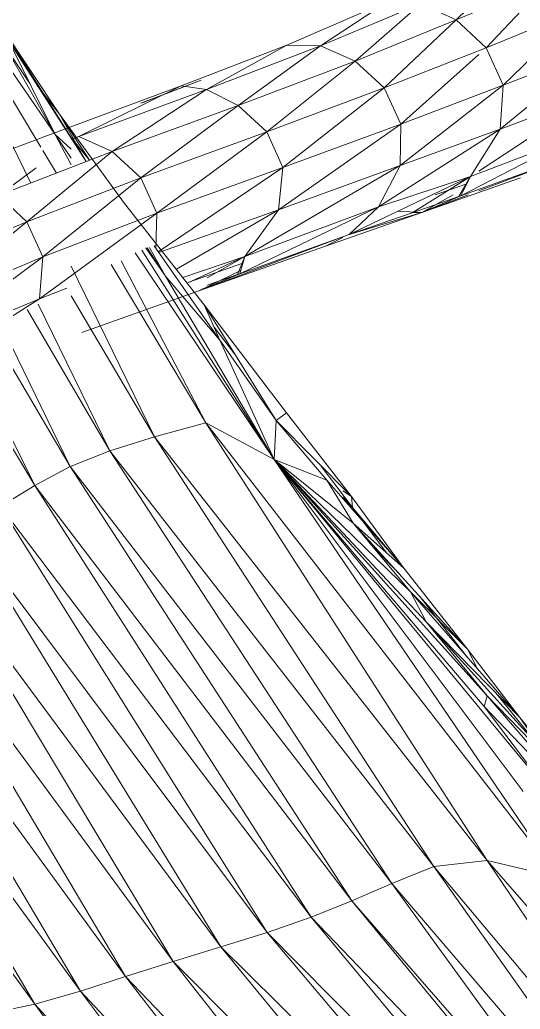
# Model space of a CAD drawing. Header units: millimetres. Extents: x -8591 to 7092, y -1621 to 14390.
# Drawn here: x -4600.9 to -4567.3, y 2558.2 to 2624.7 of the extents above; entities that cross this region are included whole.
import ezdxf

# ---------------------------------------------------------------- set-up
doc = ezdxf.new("R2010")
doc.units = ezdxf.units.MM
doc.layers.add('G-IMPT', color=8, linetype='Continuous', lineweight=9)
doc.layers.add('I-FURN', color=30, linetype='Continuous', lineweight=9)

# ---------------------------------------------------------------- blocks, each defined once
blk = doc.blocks.new('Artificial banana plant 1500mm - Family 4__C1-728657-Begane grond')
at = {"layer": 'G-IMPT'}
for p, q in [((-186.705, -40.792), (-196.758, -24.004)), ((-186.705, -40.792), (-196.758, -24.004)), ((-185.738, -39.924), (-196.758, -24.004)), ((-185.738, -39.924), (-196.758, -24.004)), ((-196.758, -24.004), (-187.392, -43.196)), ((-196.758, -24.004), (-187.392, -43.196)), ((-158.808, -32.232), (-155.018, -28.466)), ((-158.808, -32.232), (-155.018, -28.466)), ((-152.468, -29.543), (-158.808, -32.232)), ((-152.468, -29.543), (-158.808, -32.232)), ((-156.788, -34.097), (-152.468, -29.543)), ((-152.468, -29.543), (-156.788, -34.097)), ((-152.468, -29.543), (-156.788, -34.097)), ((-163.358, -30.97), (-170.178, -33.922)), ((-163.358, -30.97), (-170.178, -33.922)), ((-163.358, -30.97), (-167.928, -33.978)), ((-163.358, -30.97), (-167.928, -33.978)), ((-161.178, -31.147), (-167.928, -33.978)), ((-161.178, -31.147), (-167.928, -33.978)), ((-165.588, -34.992), (-161.178, -31.147)), ((-165.588, -34.992), (-161.178, -31.147)), ((-158.808, -32.232), (-161.178, -31.147)), ((-158.808, -32.232), (-161.178, -31.147)), ((-150.358, -31.482), (-156.788, -34.097)), ((-150.358, -31.482), (-156.788, -34.097)), ((-150.358, -31.482), (-156.788, -34.097)), ((-150.358, -31.482), (-155.648, -36.616)), ((-150.358, -31.482), (-155.648, -36.616)), ((-158.808, -32.232), (-165.588, -34.992)), ((-158.808, -32.232), (-165.588, -34.992)), ((-163.628, -36.801), (-158.808, -32.232)), ((-158.808, -32.232), (-163.628, -36.801)), ((-158.808, -32.232), (-163.628, -36.801)), ((-156.788, -34.097), (-158.808, -32.232)), ((-156.788, -34.097), (-158.808, -32.232)), ((-156.788, -34.097), (-158.808, -32.232)), ((-185.458, -38.561), (-189.348, -32.685)), ((-185.458, -38.561), (-189.348, -32.685)), ((-189.348, -32.685), (-183.67, -41.753)), ((-189.348, -32.685), (-183.67, -41.753)), ((-187.447, -36.502), (-189.202, -33.887)), ((-187.447, -36.502), (-189.202, -33.887)), ((-185.738, -39.924), (-189.178, -33.887)), ((-185.738, -39.924), (-189.178, -33.887)), ((-183.673, -41.754), (-188.908, -33.578)), ((-183.673, -41.754), (-188.908, -33.578)), ((-188.908, -33.578), (-185.738, -39.924)), ((-188.908, -33.578), (-185.738, -39.924)), ((-170.178, -33.922), (-177.278, -36.665)), ((-170.178, -33.922), (-177.278, -36.665)), ((-170.178, -33.922), (-175.568, -36.913)), ((-170.178, -33.922), (-175.568, -36.913)), ((-167.928, -33.978), (-175.568, -36.913)), ((-167.928, -33.978), (-175.568, -36.913)), ((-173.448, -37.974), (-167.928, -33.978)), ((-173.448, -37.974), (-167.928, -33.978)), ((-167.928, -33.978), (-170.178, -33.922)), ((-167.928, -33.978), (-170.178, -33.922)), ((-165.588, -34.992), (-167.928, -33.978)), ((-165.588, -34.992), (-167.928, -33.978)), ((-156.788, -34.097), (-163.628, -36.801)), ((-156.788, -34.097), (-163.628, -36.801)), ((-156.788, -34.097), (-163.628, -36.801)), ((-157.289, -34.546), (-162.528, -39.243)), ((-157.289, -34.546), (-162.528, -39.243)), ((-156.788, -34.097), (-155.648, -36.616)), ((-156.788, -34.097), (-155.648, -36.616)), ((-149.168, -34.1), (-155.848, -39.576)), ((-149.168, -34.1), (-155.848, -39.576)), ((-149.168, -34.1), (-155.648, -36.616)), ((-149.168, -34.1), (-155.648, -36.616)), ((-165.588, -34.992), (-173.448, -37.974)), ((-165.588, -34.992), (-173.448, -37.974)), ((-171.518, -39.749), (-165.588, -34.992)), ((-165.588, -34.992), (-171.518, -39.749)), ((-165.588, -34.992), (-171.518, -39.749)), ((-163.628, -36.801), (-165.588, -34.992)), ((-163.628, -36.801), (-165.588, -34.992)), ((-163.628, -36.801), (-165.588, -34.992)), ((-179.988, -37.832), (-175.938, -36.289)), ((-179.838, -37.777), (-175.938, -36.289)), ((-186.946, -36.641), (-185.458, -38.561)), ((-186.946, -36.641), (-185.458, -38.561)), ((-177.278, -36.665), (-186.258, -40.003)), ((-177.278, -36.665), (-186.258, -40.003)), ((-177.278, -36.665), (-184.158, -40.076)), ((-177.278, -36.665), (-184.158, -40.076)), ((-175.568, -36.913), (-184.158, -40.076)), ((-175.568, -36.913), (-184.158, -40.076)), ((-181.908, -41.07), (-175.568, -36.913)), ((-181.908, -41.07), (-175.568, -36.913)), ((-175.568, -36.913), (-177.278, -36.665)), ((-175.568, -36.913), (-177.278, -36.665)), ((-173.448, -37.974), (-175.568, -36.913)), ((-173.448, -37.974), (-175.568, -36.913)), ((-163.628, -36.801), (-171.518, -39.749)), ((-163.628, -36.801), (-171.518, -39.749)), ((-163.628, -36.801), (-171.518, -39.749)), ((-163.628, -36.801), (-170.438, -42.144)), ((-163.628, -36.801), (-170.438, -42.144)), ((-163.628, -36.801), (-162.528, -39.243)), ((-163.628, -36.801), (-162.528, -39.243)), ((-155.648, -36.616), (-162.568, -42.01)), ((-155.648, -36.616), (-162.568, -42.01)), ((-155.648, -36.616), (-162.528, -39.243)), ((-155.648, -36.616), (-162.528, -39.243)), ((-157.289, -42.386), (-149.178, -37.056)), ((-157.289, -42.386), (-149.178, -37.056)), ((-155.848, -39.576), (-155.648, -36.616)), ((-155.848, -39.576), (-155.648, -36.616)), ((-149.178, -37.056), (-155.848, -39.576)), ((-149.178, -37.056), (-155.848, -39.576)), ((-179.988, -37.832), (-179.838, -37.777)), ((-181.078, -44.559), (-185.458, -38.561)), ((-181.078, -44.559), (-185.458, -38.561)), ((-185.458, -38.561), (-183.428, -41.659)), ((-185.458, -38.561), (-183.428, -41.659)), ((-185.458, -38.561), (-183.658, -41.748)), ((-185.458, -38.561), (-183.658, -41.748)), ((-173.448, -37.974), (-181.908, -41.07)), ((-173.448, -37.974), (-181.908, -41.07)), ((-179.998, -42.834), (-173.448, -37.974)), ((-173.448, -37.974), (-179.998, -42.834)), ((-173.448, -37.974), (-179.998, -42.834)), ((-171.518, -39.749), (-173.448, -37.974)), ((-171.518, -39.749), (-173.448, -37.974)), ((-171.518, -39.749), (-173.448, -37.974)), ((-171.518, -39.749), (-179.998, -42.834)), ((-171.518, -39.749), (-179.998, -42.834)), ((-171.518, -39.749), (-179.998, -42.834)), ((-171.518, -39.749), (-178.918, -45.215)), ((-171.518, -39.749), (-178.918, -45.215)), ((-171.518, -39.749), (-170.438, -42.144)), ((-171.518, -39.749), (-170.438, -42.144)), ((-162.528, -39.243), (-170.738, -44.995)), ((-162.528, -39.243), (-170.738, -44.995)), ((-162.528, -39.243), (-170.438, -42.144)), ((-162.528, -39.243), (-170.438, -42.144)), ((-155.848, -39.576), (-164.028, -44.79)), ((-155.848, -39.576), (-164.028, -44.79)), ((-162.568, -42.01), (-162.528, -39.243)), ((-162.568, -42.01), (-162.528, -39.243)), ((-155.848, -39.576), (-162.568, -42.01)), ((-155.848, -39.576), (-162.568, -42.01)), ((-157.848, -42.754), (-155.848, -39.576)), ((-157.848, -42.754), (-155.848, -39.576)), ((-186.258, -40.003), (-193.618, -42.785)), ((-186.258, -40.003), (-193.618, -42.785)), ((-184.669, -40.922), (-185.738, -39.924)), ((-184.669, -40.922), (-185.738, -39.924)), ((-184.669, -41.972), (-185.738, -39.924)), ((-184.669, -41.972), (-185.738, -39.924)), ((-184.669, -41.514), (-185.738, -39.924)), ((-184.669, -41.514), (-185.738, -39.924)), ((-184.158, -40.076), (-184.669, -40.273)), ((-184.158, -40.076), (-184.669, -40.273)), ((-184.669, -40.143), (-183.434, -41.661)), ((-184.669, -40.143), (-183.434, -41.661)), ((-181.908, -41.07), (-184.158, -40.076)), ((-181.908, -41.07), (-184.158, -40.076)), ((-158.498, -44.057), (-150.658, -39.999)), ((-158.498, -44.057), (-150.658, -39.999)), ((-157.848, -42.754), (-150.658, -39.999)), ((-157.848, -42.754), (-150.658, -39.999)), ((-181.908, -41.07), (-189.435, -43.988)), ((-181.908, -41.07), (-189.435, -43.988)), ((-187.658, -45.792), (-181.908, -41.07)), ((-181.908, -41.07), (-187.658, -45.792)), ((-181.908, -41.07), (-187.658, -45.792)), ((-185.666, -42.527), (-186.575, -41.009)), ((-185.666, -42.527), (-186.575, -41.009)), ((-179.998, -42.834), (-181.908, -41.07)), ((-179.998, -42.834), (-181.908, -41.07)), ((-179.998, -42.834), (-181.908, -41.07)), ((-187.012, -42.169), (-189.493, -43.988)), ((-187.012, -42.169), (-189.493, -43.988)), ((-170.438, -42.144), (-178.918, -45.215)), ((-170.438, -42.144), (-178.918, -45.215)), ((-170.438, -42.144), (-178.815, -47.811)), ((-170.438, -42.144), (-178.815, -47.811)), ((-172.998, -48.138), (-162.568, -42.01)), ((-172.998, -48.138), (-162.568, -42.01)), ((-162.568, -42.01), (-170.738, -44.995)), ((-162.568, -42.01), (-170.738, -44.995)), ((-170.738, -44.995), (-170.438, -42.144)), ((-170.738, -44.995), (-170.438, -42.144)), ((-164.028, -44.79), (-162.568, -42.01)), ((-164.028, -44.79), (-162.568, -42.01)), ((-158.498, -44.057), (-152.708, -41.972)), ((-158.498, -44.057), (-152.708, -41.972)), ((-152.708, -41.972), (-157.289, -43.718)), ((-152.708, -41.972), (-157.289, -43.718)), ((-179.998, -42.834), (-187.658, -45.792)), ((-179.998, -42.834), (-187.658, -45.792)), ((-179.998, -42.834), (-187.658, -45.792)), ((-179.998, -42.834), (-186.578, -48.163)), ((-179.998, -42.834), (-186.578, -48.163)), ((-179.998, -42.834), (-178.918, -45.215)), ((-179.998, -42.834), (-178.918, -45.215)), ((-157.848, -42.754), (-165.988, -46.649)), ((-157.848, -42.754), (-165.988, -46.649)), ((-157.848, -42.754), (-164.028, -44.79)), ((-157.848, -42.754), (-164.028, -44.79)), ((-161.758, -45.202), (-157.848, -42.754)), ((-161.758, -45.202), (-157.848, -42.754)), ((-154.478, -42.835), (-161.108, -45.174)), ((-154.478, -42.835), (-161.108, -45.174)), ((-158.628, -44.102), (-157.848, -42.754)), ((-158.628, -44.102), (-157.848, -42.754)), ((-158.628, -44.102), (-157.848, -42.754)), ((-158.498, -44.057), (-157.848, -42.754)), ((-158.498, -44.057), (-157.848, -42.754)), ((-158.498, -44.057), (-157.848, -42.754)), ((-158.089, -43.236), (-160.209, -43.988)), ((-158.089, -43.236), (-160.209, -43.988)), ((-187.658, -45.792), (-189.558, -44.036)), ((-187.658, -45.792), (-189.558, -44.036)), ((-161.758, -45.202), (-158.498, -44.057)), ((-161.758, -45.202), (-158.498, -44.057)), ((-161.758, -45.202), (-158.498, -44.057)), ((-161.758, -45.202), (-158.628, -44.102)), ((-161.758, -45.202), (-158.628, -44.102)), ((-161.758, -45.202), (-158.628, -44.102)), ((-157.998, -43.988), (-161.108, -45.174)), ((-157.998, -43.988), (-161.108, -45.174)), ((-159.007, -43.988), (-161.108, -45.174)), ((-159.007, -43.988), (-161.108, -45.174)), ((-158.498, -44.057), (-161.108, -45.174)), ((-158.498, -44.057), (-161.108, -45.174)), ((-158.628, -44.102), (-158.498, -44.057)), ((-158.498, -44.057), (-158.628, -44.102)), ((-178.918, -45.215), (-186.798, -50.974)), ((-178.918, -45.215), (-186.798, -50.974)), ((-178.918, -45.215), (-186.578, -48.163)), ((-178.918, -45.215), (-186.578, -48.163)), ((-175.728, -51.38), (-181.078, -44.559)), ((-175.728, -51.38), (-181.078, -44.559)), ((-178.971, -47.588), (-178.918, -45.215)), ((-178.971, -47.588), (-178.918, -45.215)), ((-170.738, -44.995), (-178.786, -47.853)), ((-170.738, -44.995), (-178.786, -47.853)), ((-170.738, -44.995), (-177.602, -48.99)), ((-170.738, -44.995), (-177.602, -48.99)), ((-173.338, -49.286), (-164.028, -44.79)), ((-173.338, -49.286), (-164.028, -44.79)), ((-172.998, -48.138), (-164.028, -44.79)), ((-172.998, -48.138), (-164.028, -44.79)), ((-172.998, -48.138), (-170.738, -44.995)), ((-172.998, -48.138), (-170.738, -44.995)), ((-161.108, -45.174), (-167.588, -47.435)), ((-161.108, -45.174), (-167.588, -47.435)), ((-165.988, -46.649), (-164.028, -44.79)), ((-165.988, -46.649), (-164.028, -44.79)), ((-161.108, -45.174), (-165.988, -46.649)), ((-161.108, -45.174), (-165.988, -46.649)), ((-161.758, -45.202), (-165.988, -46.649)), ((-161.758, -45.202), (-165.988, -46.649)), ((-161.108, -45.174), (-162.727, -45.088)), ((-161.108, -45.174), (-162.727, -45.088)), ((-161.758, -45.202), (-161.108, -45.174)), ((-161.758, -45.202), (-161.108, -45.174)), ((-187.658, -45.792), (-195.908, -49.319)), ((-187.658, -45.792), (-195.908, -49.319)), ((-187.658, -45.792), (-194.838, -51.669)), ((-187.658, -45.792), (-194.838, -51.669)), ((-187.658, -45.792), (-186.578, -48.163)), ((-187.658, -45.792), (-186.578, -48.163)), ((-166.416, -46.809), (-176.098, -50.444)), ((-166.416, -46.809), (-176.098, -50.444)), ((-173.338, -49.286), (-165.988, -46.649)), ((-173.338, -49.286), (-165.988, -46.649)), ((-167.588, -47.435), (-166.416, -46.859)), ((-167.588, -47.435), (-166.416, -46.859)), ((-179.922, -47.697), (-171.038, -61.783)), ((-179.922, -47.697), (-171.038, -61.783)), ((-178.328, -49.443), (-179.646, -47.552)), ((-178.328, -49.443), (-179.646, -47.552)), ((-179.569, -47.549), (-178.328, -49.443)), ((-179.569, -47.549), (-178.328, -49.443)), ((-179.409, -47.524), (-178.328, -49.443)), ((-179.409, -47.524), (-178.328, -49.443)), ((-179.088, -47.419), (-174.688, -53.745)), ((-179.088, -47.419), (-174.688, -53.745)), ((-167.588, -47.435), (-176.098, -50.444)), ((-167.588, -47.435), (-176.098, -50.444)), ((-186.578, -48.163), (-194.888, -54.333)), ((-186.578, -48.163), (-194.888, -54.333)), ((-186.578, -48.163), (-194.838, -51.669)), ((-186.578, -48.163), (-194.838, -51.669)), ((-186.798, -50.974), (-186.578, -48.163)), ((-186.798, -50.974), (-186.578, -48.163)), ((-175.618, -59.307), (-181.302, -48.42)), ((-175.618, -59.307), (-181.302, -48.42)), ((-171.038, -61.783), (-180.379, -47.892)), ((-171.038, -61.783), (-180.379, -47.892)), ((-172.998, -48.138), (-177.167, -49.546)), ((-172.998, -48.138), (-177.167, -49.546)), ((-172.998, -48.138), (-176.879, -49.913)), ((-172.998, -48.138), (-176.879, -49.913)), ((-175.542, -49.564), (-172.998, -48.138)), ((-175.542, -49.564), (-172.998, -48.138)), ((-173.498, -49.34), (-172.998, -48.138)), ((-173.498, -49.34), (-172.998, -48.138)), ((-173.498, -49.34), (-172.998, -48.138)), ((-173.338, -49.286), (-172.998, -48.138)), ((-173.338, -49.286), (-172.998, -48.138)), ((-173.338, -49.286), (-172.998, -48.138)), ((-184.669, -48.776), (-179.068, -60.253)), ((-184.669, -48.776), (-179.068, -60.253)), ((-175.618, -59.307), (-181.991, -48.664)), ((-175.618, -59.307), (-181.991, -48.664)), ((-173.126, -48.57), (-176.759, -49.858)), ((-173.126, -48.57), (-176.759, -49.858)), ((-173.275, -49.075), (-176.098, -50.444)), ((-173.275, -49.075), (-176.098, -50.444)), ((-174.688, -53.745), (-178.328, -49.443)), ((-174.688, -53.745), (-178.328, -49.443)), ((-178.328, -49.443), (-171.038, -61.783)), ((-178.328, -49.443), (-171.038, -61.783)), ((-173.338, -49.286), (-176.098, -50.444)), ((-173.338, -49.286), (-176.098, -50.444)), ((-175.542, -50.049), (-173.338, -49.286)), ((-175.542, -50.049), (-173.338, -49.286)), ((-175.542, -50.049), (-173.338, -49.286)), ((-175.542, -50.047), (-173.498, -49.34)), ((-175.542, -50.047), (-173.498, -49.34)), ((-175.542, -50.047), (-173.498, -49.34)), ((-173.498, -49.34), (-173.338, -49.286)), ((-173.338, -49.286), (-173.498, -49.34)), ((-184.97, -50.26), (-186.798, -50.974)), ((-184.97, -50.26), (-186.798, -50.974)), ((-176.098, -50.444), (-183.948, -53.245)), ((-186.798, -50.974), (-194.888, -54.333)), ((-186.798, -50.974), (-194.888, -54.333)), ((-186.798, -50.974), (-189.131, -52.453)), ((-186.798, -50.974), (-189.131, -52.453)), ((-179.068, -60.253), (-184.669, -50.77)), ((-179.068, -60.253), (-184.669, -50.77)), ((-187.635, -51.696), (-182.078, -61.192)), ((-187.635, -51.696), (-182.078, -61.192)), ((-186.885, -51.33), (-182.078, -61.192)), ((-186.885, -51.33), (-182.078, -61.192)), ((-170.198, -58.644), (-175.728, -51.38)), ((-170.198, -58.644), (-175.728, -51.38)), ((-175.728, -51.38), (-170.898, -59.148)), ((-175.728, -51.38), (-170.898, -59.148)), ((-175.728, -51.38), (-174.688, -53.745)), ((-175.728, -51.38), (-174.688, -53.745)), ((-189.478, -52.526), (-184.728, -62.244)), ((-189.478, -52.526), (-184.728, -62.244)), ((-190.223, -52.93), (-184.728, -62.244)), ((-190.223, -52.93), (-184.728, -62.244)), ((-173.685, -54.666), (-175.066, -52.884)), ((-173.685, -54.666), (-175.066, -52.884)), ((-191.965, -53.746), (-187.108, -63.53)), ((-191.965, -53.746), (-187.108, -63.53)), ((-170.898, -59.148), (-174.688, -53.745)), ((-170.898, -59.148), (-174.688, -53.745)), ((-174.688, -53.745), (-171.038, -61.783)), ((-174.688, -53.745), (-171.038, -61.783)), ((-192.733, -54.184), (-187.108, -63.53)), ((-192.733, -54.184), (-187.108, -63.53)), ((-170.898, -59.148), (-171.038, -61.783)), ((-170.898, -59.148), (-171.038, -61.783)), ((-170.198, -58.644), (-170.898, -59.148)), ((-170.198, -58.644), (-170.898, -59.148)), ((-165.838, -64.266), (-170.898, -59.148)), ((-165.838, -64.266), (-170.898, -59.148)), ((-167.498, -63.158), (-170.898, -59.148)), ((-167.498, -63.158), (-170.898, -59.148)), ((-165.838, -64.266), (-170.198, -58.644)), ((-165.838, -64.266), (-170.198, -58.644)), ((-175.618, -59.307), (-179.068, -60.253)), ((-175.618, -59.307), (-179.068, -60.253)), ((-151.958, -89.857), (-175.618, -59.307)), ((-151.958, -89.857), (-175.618, -59.307)), ((-156.728, -88.717), (-175.618, -59.307)), ((-156.728, -88.717), (-175.618, -59.307)), ((-175.542, -59.348), (-171.038, -61.783)), ((-175.542, -59.348), (-171.038, -61.783)), ((-179.068, -60.253), (-182.078, -61.192)), ((-179.068, -60.253), (-182.078, -61.192)), ((-156.728, -88.717), (-179.068, -60.253)), ((-156.728, -88.717), (-179.068, -60.253)), ((-160.298, -89.13), (-179.068, -60.253)), ((-160.298, -89.13), (-179.068, -60.253)), ((-184.681, -62.225), (-182.078, -61.192)), ((-184.681, -62.225), (-182.078, -61.192)), ((-163.118, -90.272), (-182.078, -61.192)), ((-163.118, -90.272), (-182.078, -61.192)), ((-160.298, -89.13), (-182.078, -61.192)), ((-160.298, -89.13), (-182.078, -61.192)), ((-151.958, -89.857), (-171.038, -61.783)), ((-151.958, -89.857), (-171.038, -61.783)), ((-154.288, -84.097), (-171.038, -61.783)), ((-154.288, -84.097), (-171.038, -61.783)), ((-152.538, -84.183), (-171.038, -61.783)), ((-152.538, -84.183), (-171.038, -61.783)), ((-156.718, -77.67), (-171.038, -61.783)), ((-156.718, -77.67), (-171.038, -61.783)), ((-160.808, -72.679), (-171.038, -61.783)), ((-160.808, -72.679), (-171.038, -61.783)), ((-161.878, -70.678), (-171.038, -61.783)), ((-161.878, -70.678), (-171.038, -61.783)), ((-165.718, -66.048), (-171.038, -61.783)), ((-165.718, -66.048), (-171.038, -61.783)), ((-167.498, -63.158), (-171.038, -61.783)), ((-167.498, -63.158), (-171.038, -61.783)), ((-187.108, -63.53), (-184.728, -62.244)), ((-187.108, -63.53), (-184.728, -62.244)), ((-165.818, -91.429), (-184.728, -62.244)), ((-165.818, -91.429), (-184.728, -62.244)), ((-163.118, -90.272), (-184.728, -62.244)), ((-163.118, -90.272), (-184.728, -62.244)), ((-156.928, -78.379), (-170.662, -62.225)), ((-156.928, -78.379), (-170.662, -62.225)), ((-165.768, -64.997), (-167.875, -62.225)), ((-165.768, -64.997), (-167.875, -62.225)), ((-162.328, -69.08), (-167.498, -63.158)), ((-162.328, -69.08), (-167.498, -63.158)), ((-165.718, -66.048), (-167.498, -63.158)), ((-165.718, -66.048), (-167.498, -63.158)), ((-189.428, -64.933), (-187.108, -63.53)), ((-189.428, -64.933), (-187.108, -63.53)), ((-168.548, -92.543), (-187.108, -63.53)), ((-168.548, -92.543), (-187.108, -63.53)), ((-165.818, -91.429), (-187.108, -63.53)), ((-165.818, -91.429), (-187.108, -63.53)), ((-165.838, -64.266), (-166.416, -63.88)), ((-165.838, -64.266), (-166.416, -63.88)), ((-165.768, -64.997), (-166.416, -64.316)), ((-165.768, -64.997), (-166.416, -64.316)), ((-162.328, -69.08), (-165.838, -64.266)), ((-162.328, -69.08), (-165.838, -64.266)), ((-165.768, -64.997), (-165.838, -64.266)), ((-165.768, -64.997), (-165.838, -64.266)), ((-171.498, -93.559), (-189.428, -64.933)), ((-171.498, -93.559), (-189.428, -64.933)), ((-168.548, -92.543), (-189.428, -64.933)), ((-168.548, -92.543), (-189.428, -64.933)), ((-163.452, -68.075), (-165.768, -64.997)), ((-163.452, -68.075), (-165.768, -64.997)), ((-165.768, -64.997), (-162.328, -69.08)), ((-165.768, -64.997), (-162.328, -69.08)), ((-171.498, -93.559), (-191.898, -66.322)), ((-171.498, -93.559), (-191.898, -66.322)), ((-174.608, -94.533), (-191.898, -66.322)), ((-174.608, -94.533), (-191.898, -66.322)), ((-158.038, -74.525), (-165.718, -66.048)), ((-158.038, -74.525), (-165.718, -66.048)), ((-162.328, -69.08), (-165.718, -66.048)), ((-162.328, -69.08), (-165.718, -66.048)), ((-161.878, -70.678), (-165.718, -66.048)), ((-161.878, -70.678), (-165.718, -66.048)), ((-174.608, -94.533), (-194.518, -67.664)), ((-174.608, -94.533), (-194.518, -67.664)), ((-194.518, -67.664), (-177.828, -95.521)), ((-194.518, -67.664), (-177.828, -95.521)), ((-162.642, -69.443), (-164.413, -67.622)), ((-162.642, -69.443), (-164.413, -67.622)), ((-181.028, -96.515), (-197.358, -68.942)), ((-181.028, -96.515), (-197.358, -68.942)), ((-177.828, -95.521), (-197.358, -68.942)), ((-177.828, -95.521), (-197.358, -68.942)), ((-158.038, -74.525), (-162.328, -69.08)), ((-158.038, -74.525), (-162.328, -69.08)), ((-184.048, -97.517), (-200.298, -70.118)), ((-184.048, -97.517), (-200.298, -70.118)), ((-181.028, -96.515), (-200.298, -70.118)), ((-181.028, -96.515), (-200.298, -70.118)), ((-187.108, -98.388), (-203.218, -71.155)), ((-187.108, -98.388), (-203.218, -71.155)), ((-184.048, -97.517), (-203.218, -71.155)), ((-184.048, -97.517), (-203.218, -71.155)), ((-154.518, -79.124), (-161.878, -70.678)), ((-154.518, -79.124), (-161.878, -70.678)), ((-158.038, -74.525), (-161.878, -70.678)), ((-158.038, -74.525), (-161.878, -70.678)), ((-160.808, -72.679), (-161.878, -70.678)), ((-160.808, -72.679), (-161.878, -70.678)), ((-158.047, -75.073), (-161.249, -70.98)), ((-158.047, -75.073), (-161.249, -70.98)), ((-187.108, -98.388), (-206.238, -72.112)), ((-187.108, -98.388), (-206.238, -72.112)), ((-150.668, -83.897), (-160.808, -72.679)), ((-150.668, -83.897), (-160.808, -72.679)), ((-154.518, -79.124), (-160.808, -72.679)), ((-154.518, -79.124), (-160.808, -72.679)), ((-156.718, -77.67), (-160.808, -72.679)), ((-156.718, -77.67), (-160.808, -72.679)), ((-154.518, -79.124), (-158.038, -74.525)), ((-154.518, -79.124), (-158.038, -74.525)), ((-157.344, -75.88), (-158.038, -74.525)), ((-157.344, -75.88), (-158.038, -74.525)), ((-156.928, -78.379), (-156.718, -77.67)), ((-156.928, -78.379), (-156.718, -77.67)), ((-148.218, -87.513), (-156.718, -77.67)), ((-148.218, -87.513), (-156.718, -77.67)), ((-150.668, -83.897), (-156.718, -77.67)), ((-150.668, -83.897), (-156.718, -77.67)), ((-153.717, -80.462), (-156.165, -77.436)), ((-153.717, -80.462), (-156.165, -77.436)), ((-148.218, -87.513), (-156.928, -78.379)), ((-148.218, -87.513), (-156.928, -78.379)), ((-152.538, -84.183), (-156.928, -78.379)), ((-152.538, -84.183), (-156.928, -78.379)), ((-150.668, -83.897), (-154.518, -79.124)), ((-150.668, -83.897), (-154.518, -79.124)), ((-152.818, -81.574), (-154.518, -79.124)), ((-152.818, -81.574), (-154.518, -79.124)), ((-156.728, -88.717), (-160.298, -89.13)), ((-156.728, -88.717), (-160.298, -89.13)), ((-151.958, -89.857), (-156.728, -88.717)), ((-151.958, -89.857), (-156.728, -88.717)), ((-140.568, -112.658), (-156.728, -88.717)), ((-140.568, -112.658), (-156.728, -88.717)), ((-136.628, -111.867), (-156.728, -88.717)), ((-136.628, -111.867), (-156.728, -88.717)), ((-163.118, -90.272), (-160.298, -89.13)), ((-163.118, -90.272), (-160.298, -89.13)), ((-142.398, -114.485), (-160.298, -89.13)), ((-142.398, -114.485), (-160.298, -89.13)), ((-140.568, -112.658), (-160.298, -89.13)), ((-140.568, -112.658), (-160.298, -89.13)), ((-165.818, -91.429), (-163.118, -90.272)), ((-165.818, -91.429), (-163.118, -90.272)), ((-144.568, -115.772), (-163.118, -90.272)), ((-144.568, -115.772), (-163.118, -90.272)), ((-142.398, -114.485), (-163.118, -90.272)), ((-142.398, -114.485), (-163.118, -90.272)), ((-168.548, -92.543), (-165.818, -91.429)), ((-168.548, -92.543), (-165.818, -91.429)), ((-142.858, -119.27), (-165.818, -91.429)), ((-142.858, -119.27), (-165.818, -91.429)), ((-144.568, -115.772), (-165.818, -91.429)), ((-144.568, -115.772), (-165.818, -91.429)), ((-171.498, -93.559), (-168.548, -92.543)), ((-171.498, -93.559), (-168.548, -92.543)), ((-147.478, -117.839), (-168.548, -92.543)), ((-147.478, -117.839), (-168.548, -92.543)), ((-142.858, -119.27), (-168.548, -92.543)), ((-142.858, -119.27), (-168.548, -92.543)), ((-171.498, -93.559), (-174.608, -94.533)), ((-171.498, -93.559), (-174.608, -94.533)), ((-147.478, -117.839), (-171.498, -93.559)), ((-147.478, -117.839), (-171.498, -93.559)), ((-151.358, -117.439), (-171.498, -93.559)), ((-151.358, -117.439), (-171.498, -93.559)), ((-174.608, -94.533), (-177.828, -95.521)), ((-174.608, -94.533), (-177.828, -95.521)), ((-151.358, -117.439), (-174.608, -94.533)), ((-151.358, -117.439), (-174.608, -94.533)), ((-155.238, -118.122), (-174.608, -94.533)), ((-155.238, -118.122), (-174.608, -94.533)), ((-181.028, -96.515), (-177.828, -95.521)), ((-181.028, -96.515), (-177.828, -95.521)), ((-158.978, -119.432), (-177.828, -95.521)), ((-158.978, -119.432), (-177.828, -95.521)), ((-155.238, -118.122), (-177.828, -95.521)), ((-155.238, -118.122), (-177.828, -95.521)), ((-184.048, -97.517), (-181.028, -96.515)), ((-184.048, -97.517), (-181.028, -96.515)), ((-162.228, -120.776), (-181.028, -96.515)), ((-162.228, -120.776), (-181.028, -96.515)), ((-158.978, -119.432), (-181.028, -96.515)), ((-158.978, -119.432), (-181.028, -96.515)), ((-187.108, -98.388), (-184.048, -97.517)), ((-187.108, -98.388), (-184.048, -97.517)), ((-165.518, -121.978), (-184.048, -97.517)), ((-165.518, -121.978), (-184.048, -97.517)), ((-162.228, -120.776), (-184.048, -97.517)), ((-162.228, -120.776), (-184.048, -97.517)), ((-190.518, -99.099), (-187.108, -98.388)), ((-190.518, -99.099), (-187.108, -98.388)), ((-169.208, -122.921), (-187.108, -98.388)), ((-169.208, -122.921), (-187.108, -98.388)), ((-165.518, -121.978), (-187.108, -98.388)), ((-165.518, -121.978), (-187.108, -98.388))]:
    blk.add_line(p, q, dxfattribs=at)
blk = doc.blocks.new('Artificial banana plant 1500mm - Family 4__C2-728658-Begane grond')
blk.add_blockref('Artificial banana plant 1500mm - Family 4__C1-728657-Begane grond', (0, 0))
blk = doc.blocks.new('Artificial banana plant 1500mm - Family 4-728656-Begane grond')
blk.add_blockref('Artificial banana plant 1500mm - Family 4__C2-728658-Begane grond', (0, 0))
blk = doc.blocks.new('Artificial banana plant 1500mm - Ny märkning-728662-Begane grond')
blk.add_blockref('Artificial banana plant 1500mm - Family 4-728656-Begane grond', (0, 0))

msp = doc.modelspace()

# ---------------------------------------------------------------- block references
at = {"layer": 'I-FURN'}
msp.add_blockref('Artificial banana plant 1500mm - Ny märkning-728662-Begane grond', (-4412.758, 2656.875), dxfattribs=at)

doc.saveas('drawing.dxf')
